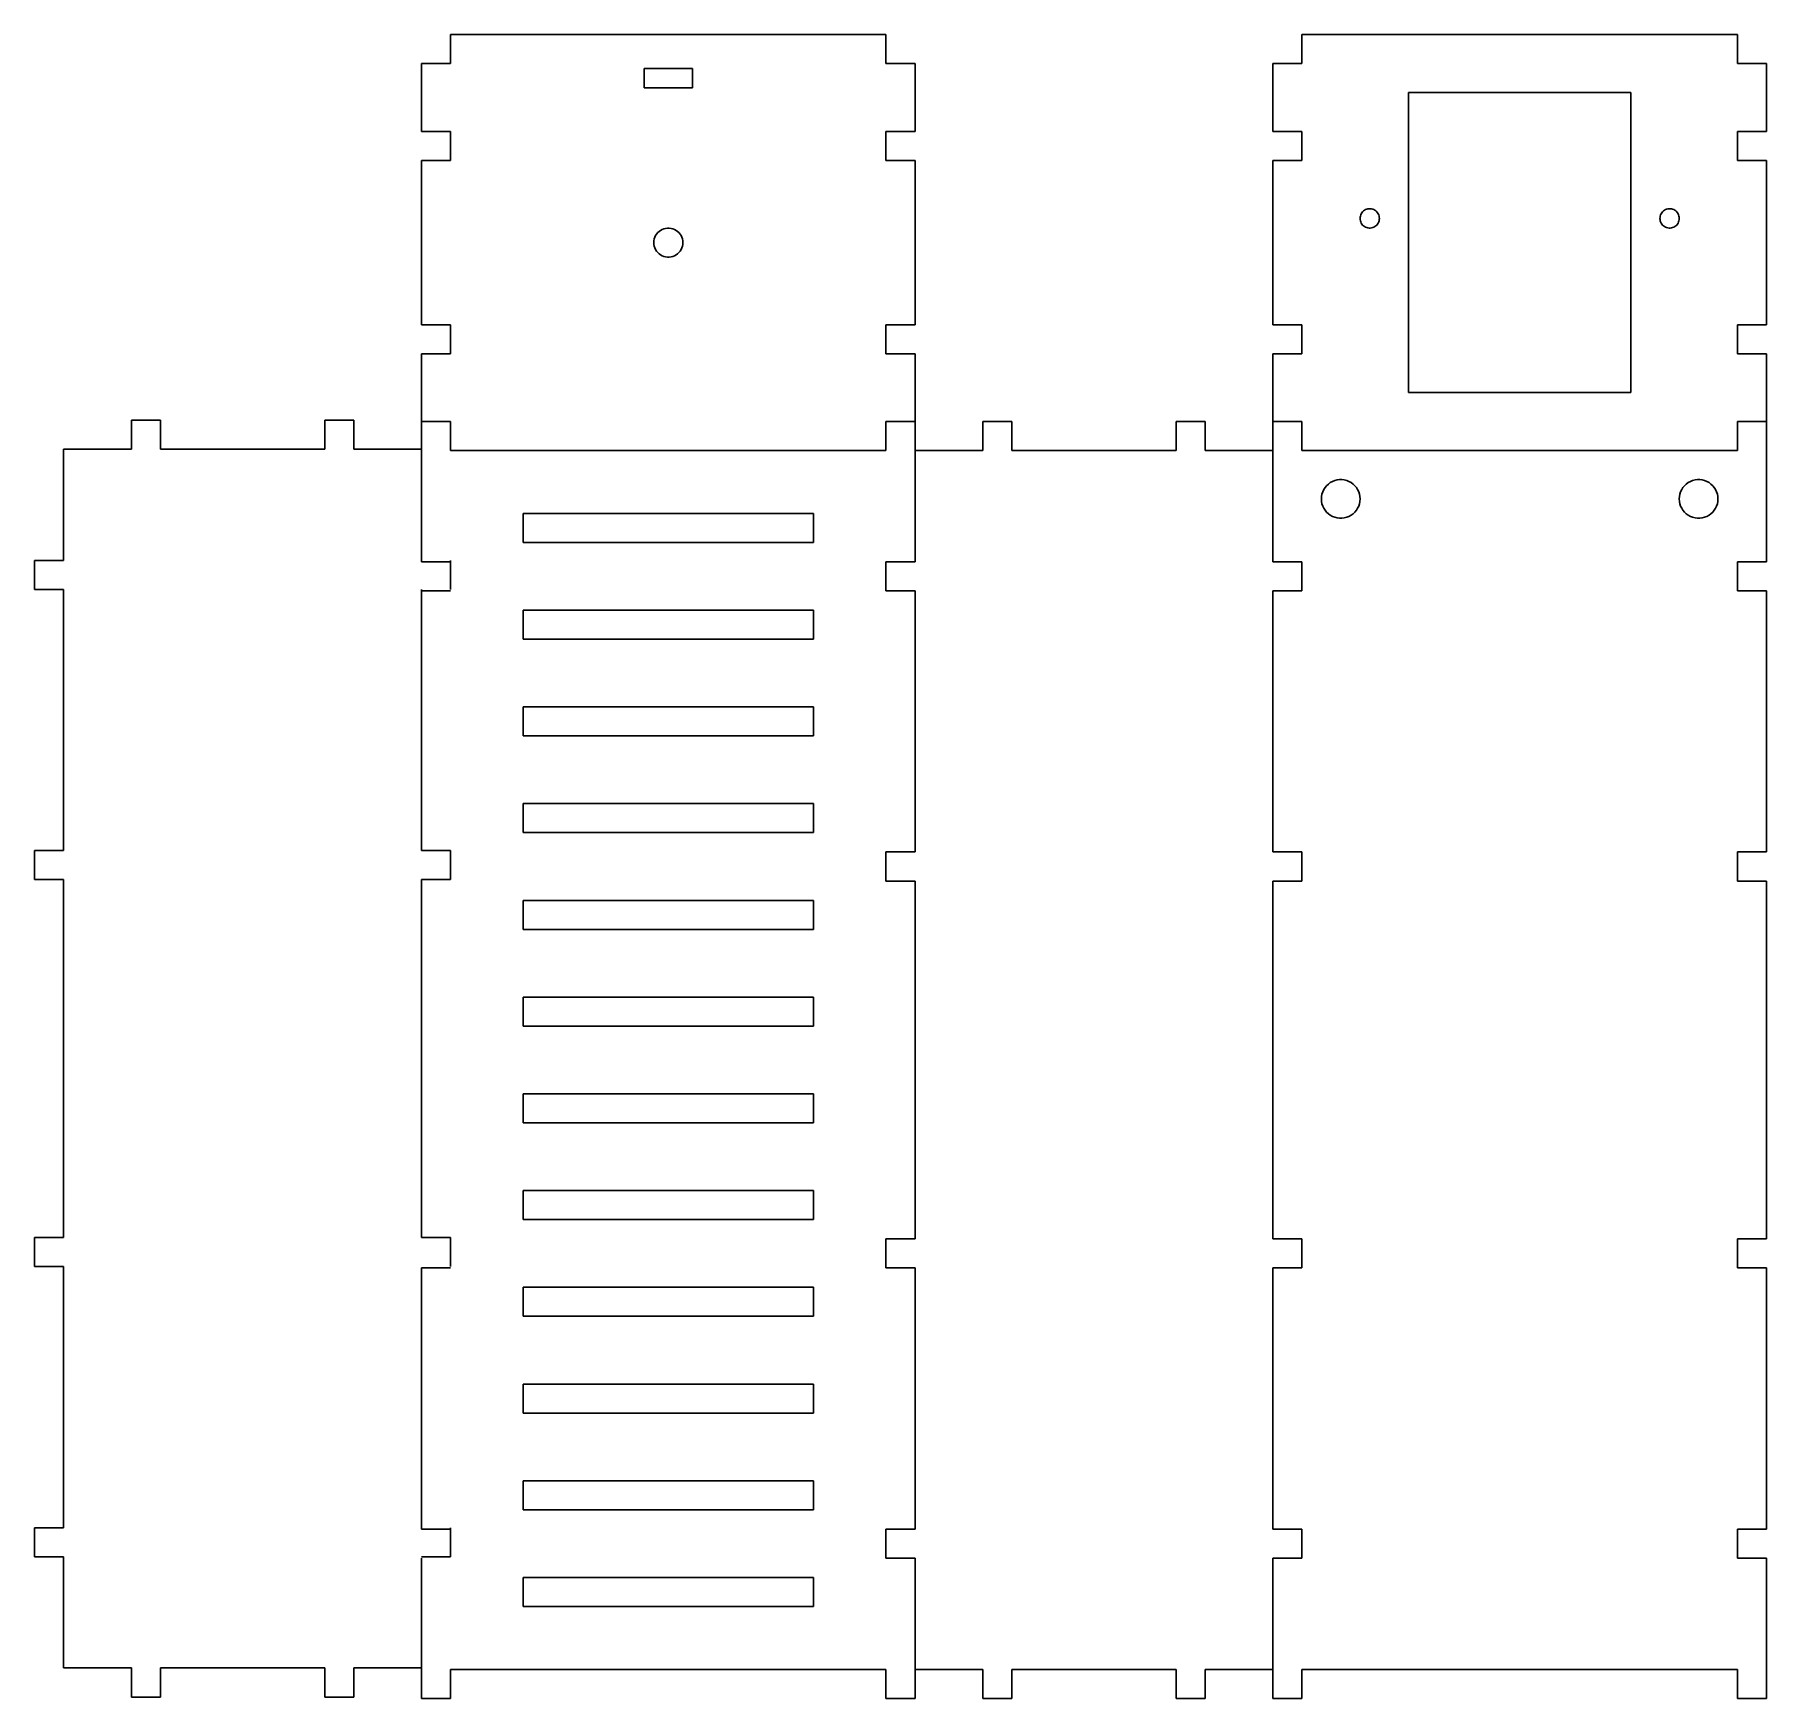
# Model space of a CAD drawing. Extents: x 13 to 192, y 14 to 186.
import ezdxf

# ---------------------------------------------------------------- set-up
doc = ezdxf.new("R2010")
doc.units = 0
doc.layers.add('LAYER_1', color=7, linetype='CONTINUOUS')

msp = doc.modelspace()

# ---------------------------------------------------------------- linework, layer by layer
at = {"layer": 'LAYER_1', "color": 7}
for p, q in [((101.139309, 185.817305), (56.139309, 185.817305)), ((56.139309, 185.817305), (56.139309, 182.817306)), ((101.139309, 182.817306), (101.139309, 185.817305)), ((189.139308, 185.8173), (144.139308, 185.8173)), ((144.139308, 185.8173), (144.139308, 182.8173)), ((189.139308, 182.8173), (189.139308, 185.8173)), ((56.139309, 182.817306), (53.139309, 182.817306)), ((53.139309, 182.817306), (53.139309, 175.817297)), ((104.139309, 182.817306), (101.139309, 182.817306)), ((104.139309, 175.817297), (104.139309, 182.817306)), ((144.139308, 182.8173), (141.139308, 182.8173)), ((141.139308, 182.8173), (141.139308, 175.817291)), ((192.139308, 182.8173), (189.139308, 182.8173)), ((192.139308, 175.817291), (192.139308, 182.8173)), ((76.139309, 180.317305), (76.139309, 182.317304)), ((76.139309, 182.317304), (81.139309, 182.317304)), ((81.139309, 182.317304), (81.139309, 180.317305)), ((81.139309, 180.317305), (76.139309, 180.317305)), ((155.139308, 148.817289), (155.139308, 179.817298)), ((155.139308, 179.817298), (178.139308, 179.817298)), ((178.139308, 179.817298), (178.139308, 148.817289)), ((53.139309, 175.817297), (56.139309, 175.817297)), ((56.139309, 175.817297), (56.139309, 172.817303)), ((101.139309, 172.817303), (101.139309, 175.817297)), ((101.139309, 175.817297), (104.139309, 175.817297)), ((141.139308, 175.817291), (144.139308, 175.817291)), ((144.139308, 175.817291), (144.139308, 172.817297)), ((189.139308, 172.817297), (189.139308, 175.817291)), ((189.139308, 175.817291), (192.139308, 175.817291)), ((56.139309, 172.817303), (53.139309, 172.817303)), ((53.139309, 172.817303), (53.139309, 155.817309)), ((104.139309, 172.817303), (101.139309, 172.817303)), ((104.139309, 155.817309), (104.139309, 172.817303)), ((144.139308, 172.817297), (141.139308, 172.817297)), ((141.139308, 172.817297), (141.139308, 155.817303)), ((192.139308, 172.817297), (189.139308, 172.817297)), ((192.139308, 155.817303), (192.139308, 172.817297)), ((150.139308, 166.817309), (150.147207, 166.942616)), ((150.147208, 166.691946), (150.139308, 166.817309)), ((150.170708, 166.568587), (150.147207, 166.691946)), ((150.147208, 166.942616), (150.170708, 167.065975)), ((150.170708, 167.065975), (150.209508, 167.185412)), ((150.209508, 166.449179), (150.170708, 166.568587)), ((150.209508, 167.185412), (150.263008, 167.299063)), ((150.263008, 167.299063), (150.330308, 167.405065)), ((150.330308, 167.405065), (150.410308, 167.501839)), ((150.410308, 167.501839), (150.501908, 167.587804)), ((150.501908, 167.587804), (150.603508, 167.661605)), ((150.603508, 167.661605), (150.713508, 167.722114)), ((150.713508, 167.722114), (150.830308, 167.768342)), ((150.830308, 167.768342), (150.951908, 167.799584)), ((150.951908, 167.799584), (151.076508, 167.815388)), ((151.076508, 167.815332), (151.202108, 167.815332)), ((151.202108, 167.815332), (151.326708, 167.799527)), ((151.326708, 167.799584), (151.448308, 167.768342)), ((151.448308, 167.768342), (151.565108, 167.722114)), ((151.565108, 167.722114), (151.675108, 167.661605)), ((151.675108, 167.661605), (151.776708, 167.587804)), ((151.776708, 167.587804), (151.868308, 167.501839)), ((151.868308, 167.501839), (151.948308, 167.405065)), ((151.948308, 167.405065), (152.015608, 167.299063)), ((152.015608, 167.299063), (152.069108, 167.185412)), ((152.069108, 167.185412), (152.107908, 167.065975)), ((152.107908, 166.568587), (152.069108, 166.449179)), ((152.131408, 166.691946), (152.107907, 166.568587)), ((152.107908, 167.065975), (152.131408, 166.942616)), ((152.131408, 166.942616), (152.139307, 166.817309)), ((152.139308, 166.817309), (152.131408, 166.691946)), ((181.139308, 166.817309), (181.147207, 166.942616)), ((181.147208, 166.691946), (181.139308, 166.817309)), ((181.170708, 166.568587), (181.147207, 166.691946)), ((181.147208, 166.942616), (181.170708, 167.065975)), ((181.170708, 167.065975), (181.209508, 167.185412)), ((181.209508, 166.449179), (181.170708, 166.568587)), ((181.209508, 167.185412), (181.263008, 167.299063)), ((181.263008, 167.299063), (181.330308, 167.405065)), ((181.330308, 167.405065), (181.410308, 167.501839)), ((181.410308, 167.501839), (181.501908, 167.587804)), ((181.501908, 167.587804), (181.603508, 167.661605)), ((181.603508, 167.661605), (181.713508, 167.722114)), ((181.713508, 167.722114), (181.830308, 167.768342)), ((181.830308, 167.768342), (181.951908, 167.799584)), ((181.951908, 167.799584), (182.076508, 167.815388)), ((182.076508, 167.815332), (182.202108, 167.815332)), ((182.202108, 167.815332), (182.326708, 167.799527)), ((182.326708, 167.799584), (182.448308, 167.768342)), ((182.448308, 167.768342), (182.565108, 167.722114)), ((182.565108, 167.722114), (182.675108, 167.661605)), ((182.675108, 167.661605), (182.776708, 167.587804)), ((182.776708, 167.587804), (182.868308, 167.501839)), ((182.868308, 167.501839), (182.948308, 167.405065)), ((182.948308, 167.405065), (183.015608, 167.299063)), ((183.015608, 167.299063), (183.069108, 167.185412)), ((183.069108, 167.185412), (183.107908, 167.065975)), ((183.107908, 166.568587), (183.069108, 166.449179)), ((183.131408, 166.691946), (183.107907, 166.568587)), ((183.107908, 167.065975), (183.131408, 166.942616)), ((183.131408, 166.942616), (183.139307, 166.817309)), ((183.139308, 166.817309), (183.131408, 166.691946)), ((77.151149, 164.505294), (77.186439, 164.690347)), ((77.186439, 164.690347), (77.244659, 164.869502)), ((77.244659, 164.869502), (77.324859, 165.039936)), ((77.324859, 165.039936), (77.425789, 165.198968)), ((77.425789, 165.198968), (77.545869, 165.344115)), ((77.545869, 165.344115), (77.683178, 165.473062)), ((77.683178, 165.473062), (77.835583, 165.583778)), ((77.835583, 165.583778), (78.000652, 165.674541)), ((78.000652, 165.674541), (78.175793, 165.743883)), ((78.175793, 165.743883), (78.358242, 165.790732)), ((78.358242, 165.790732), (78.545131, 165.814438)), ((78.545131, 165.814354), (78.733486, 165.814354)), ((78.733486, 165.814354), (78.920376, 165.790647)), ((78.920376, 165.790732), (79.102825, 165.743883)), ((79.102825, 165.743883), (79.277966, 165.674541)), ((79.277966, 165.674541), (79.443035, 165.583778)), ((79.443035, 165.583778), (79.59544, 165.473062)), ((79.59544, 165.473062), (79.732749, 165.344115)), ((79.732749, 165.344115), (79.852829, 165.198968)), ((79.852829, 165.198968), (79.953759, 165.039936)), ((79.953759, 165.039936), (80.033959, 164.869502)), ((80.033959, 164.869502), (80.092179, 164.690347)), ((80.092179, 164.690347), (80.127469, 164.505294)), ((150.263008, 166.335528), (150.209508, 166.449179)), ((150.330308, 166.229497), (150.263008, 166.335528)), ((150.410308, 166.132751), (150.330308, 166.229497)), ((150.501908, 166.046786), (150.410308, 166.132751)), ((150.603508, 165.972957), (150.501908, 166.046786)), ((150.713508, 165.912477), (150.603508, 165.972957)), ((150.830308, 165.866221), (150.713508, 165.912477)), ((150.951908, 165.835007), (150.830308, 165.866221)), ((151.076508, 165.819259), (150.951908, 165.835063)), ((151.202108, 165.819259), (151.076508, 165.819259)), ((151.326708, 165.835007), (151.202108, 165.819202)), ((151.448308, 165.866221), (151.326708, 165.835007)), ((151.565108, 165.912477), (151.448308, 165.866221)), ((151.675108, 165.972957), (151.565108, 165.912477)), ((151.776708, 166.046786), (151.675108, 165.972957)), ((151.868308, 166.132751), (151.776708, 166.046786)), ((151.948308, 166.229497), (151.868308, 166.132751)), ((152.015608, 166.335528), (151.948308, 166.229497)), ((152.069108, 166.449179), (152.015608, 166.335528)), ((181.263008, 166.335528), (181.209508, 166.449179)), ((181.330308, 166.229497), (181.263008, 166.335528)), ((181.410308, 166.132751), (181.330308, 166.229497)), ((181.501908, 166.046786), (181.410308, 166.132751)), ((181.603508, 165.972957), (181.501908, 166.046786)), ((181.713508, 165.912477), (181.603508, 165.972957)), ((181.830308, 165.866221), (181.713508, 165.912477)), ((181.951908, 165.835007), (181.830308, 165.866221)), ((182.076508, 165.819259), (181.951908, 165.835063)), ((182.202108, 165.819259), (182.076508, 165.819259)), ((182.326708, 165.835007), (182.202108, 165.819202)), ((182.448308, 165.866221), (182.326708, 165.835007)), ((182.565108, 165.912477), (182.448308, 165.866221)), ((182.675108, 165.972957), (182.565108, 165.912477)), ((182.776708, 166.046786), (182.675108, 165.972957)), ((182.868308, 166.132751), (182.776708, 166.046786)), ((182.948308, 166.229497), (182.868308, 166.132751)), ((183.015608, 166.335528), (182.948308, 166.229497)), ((183.069108, 166.449179), (183.015608, 166.335528)), ((77.139309, 164.317306), (77.151149, 164.505294)), ((77.151149, 164.129318), (77.139309, 164.317306)), ((77.186439, 163.944265), (77.151149, 164.129318)), ((77.244659, 163.76511), (77.186439, 163.944265)), ((77.324859, 163.594676), (77.244659, 163.76511)), ((77.425789, 163.435644), (77.324859, 163.594676)), ((77.545869, 163.290497), (77.425789, 163.435644)), ((77.683178, 163.16155), (77.545869, 163.290497)), ((77.835583, 163.050834), (77.683178, 163.16155)), ((78.000652, 162.960071), (77.835583, 163.050834)), ((78.175793, 162.890729), (78.000652, 162.960071)), ((78.358242, 162.84388), (78.175793, 162.890729)), ((79.102825, 162.890729), (78.920376, 162.84388)), ((79.277966, 162.960071), (79.102825, 162.890729)), ((79.443035, 163.050834), (79.277966, 162.960071)), ((79.59544, 163.16155), (79.443035, 163.050834)), ((79.732749, 163.290497), (79.59544, 163.16155)), ((79.852829, 163.435644), (79.732749, 163.290497)), ((79.953759, 163.594676), (79.852829, 163.435644)), ((80.033959, 163.76511), (79.953759, 163.594676)), ((80.092179, 163.944265), (80.033959, 163.76511)), ((80.127469, 164.129318), (80.092179, 163.944265)), ((80.127469, 164.505294), (80.139309, 164.317306)), ((80.139309, 164.317306), (80.127469, 164.129318)), ((78.545131, 162.820258), (78.358242, 162.843965)), ((78.733486, 162.820258), (78.545131, 162.820258)), ((78.920376, 162.84388), (78.733486, 162.820174)), ((53.139309, 155.817309), (56.139309, 155.817309)), ((56.139309, 155.817309), (56.139309, 152.817315)), ((101.139309, 152.817315), (101.139309, 155.817309)), ((101.139309, 155.817309), (104.139309, 155.817309)), ((141.139308, 155.817303), (144.139308, 155.817303)), ((144.139308, 155.817303), (144.139308, 152.817309)), ((189.139308, 152.817309), (189.139308, 155.817303)), ((189.139308, 155.817303), (192.139308, 155.817303)), ((56.139309, 152.817315), (53.139309, 152.817315)), ((53.139309, 152.817315), (53.139309, 131.317301)), ((104.139309, 152.817315), (101.139309, 152.817315)), ((104.139309, 131.317301), (104.139309, 152.817315)), ((144.139308, 152.817309), (141.139308, 152.817309)), ((141.139308, 152.817309), (141.139308, 131.317301)), ((192.139308, 152.817309), (189.139308, 152.817309)), ((192.139308, 131.317301), (192.139308, 152.817309)), ((178.139308, 148.817289), (155.139308, 148.817289)), ((26.139309, 145.958406), (23.139309, 145.958406)), ((23.139309, 145.958406), (23.139309, 142.958406)), ((26.139309, 142.958406), (26.139309, 145.958406)), ((46.139309, 145.958406), (43.139309, 145.958406)), ((43.139309, 145.958406), (43.139309, 142.958406)), ((46.139309, 142.958406), (46.139309, 145.958406)), ((56.139309, 145.817301), (53.139309, 145.817301)), ((56.139309, 145.817301), (56.139309, 142.817307)), ((101.139309, 145.817301), (104.139309, 145.817301)), ((101.139309, 145.817301), (101.139309, 142.817301)), ((114.139308, 145.817301), (111.139308, 145.817301)), ((111.139308, 145.817301), (111.139308, 142.817301)), ((114.139308, 142.817301), (114.139308, 145.817301)), ((134.139308, 145.817301), (131.139308, 145.817301)), ((131.139308, 145.817301), (131.139308, 142.817301)), ((134.139308, 142.817301), (134.139308, 145.817301)), ((144.139308, 145.817301), (141.139308, 145.817301)), ((144.139308, 142.817301), (144.139308, 145.817301)), ((192.139308, 145.817301), (189.139308, 145.817301)), ((189.139308, 142.817301), (189.139308, 145.817295)), ((23.139309, 142.958406), (16.139309, 142.958406)), ((16.139309, 142.958406), (16.139309, 131.458407)), ((43.139309, 142.958406), (26.139309, 142.958406)), ((53.139309, 142.958406), (46.139309, 142.958406)), ((101.139309, 142.817301), (56.139309, 142.817301)), ((111.139308, 142.817301), (104.139308, 142.817301)), ((131.139308, 142.817301), (114.139308, 142.817301)), ((141.139308, 142.817301), (134.139308, 142.817301)), ((144.139308, 142.817301), (189.139308, 142.817301)), ((147.067708, 139.505903), (147.287808, 139.6269)), ((147.287808, 139.6269), (147.521308, 139.719401)), ((147.521308, 139.719401), (147.764508, 139.781902)), ((147.764508, 139.781902), (148.013708, 139.813302)), ((148.013708, 139.813302), (148.264908, 139.813302)), ((148.264908, 139.813302), (148.514108, 139.781902)), ((148.514108, 139.781902), (148.757308, 139.719401)), ((148.757308, 139.719401), (148.990908, 139.6269)), ((148.990908, 139.6269), (149.211008, 139.505903)), ((184.067608, 139.505903), (184.287708, 139.6269)), ((184.287708, 139.6269), (184.521308, 139.719401)), ((184.521308, 139.719401), (184.764508, 139.781902)), ((184.764508, 139.781902), (185.013708, 139.813302)), ((185.013708, 139.813302), (185.264908, 139.813302)), ((185.264908, 139.813302), (185.514108, 139.781902)), ((185.514108, 139.781902), (185.757308, 139.719401)), ((185.757308, 139.719401), (185.990808, 139.6269)), ((185.990808, 139.6269), (186.210908, 139.505903)), ((146.139308, 137.817303), (146.155107, 138.068001)), ((146.155108, 138.068001), (146.202108, 138.314702)), ((146.202108, 138.314702), (146.279808, 138.553502)), ((146.279808, 138.553502), (146.386708, 138.780801)), ((146.386708, 138.780801), (146.521308, 138.992902)), ((146.521308, 138.992902), (146.681408, 139.186402)), ((146.681408, 139.186402), (146.864508, 139.358301)), ((146.864508, 139.358301), (147.067708, 139.505903)), ((149.211008, 139.505903), (149.414208, 139.358301)), ((149.414208, 139.358301), (149.597208, 139.186402)), ((149.597208, 139.186402), (149.757308, 138.992902)), ((149.757308, 138.992902), (149.891908, 138.780801)), ((149.891908, 138.780801), (149.998908, 138.553502)), ((149.998908, 138.553502), (150.076508, 138.314702)), ((150.076508, 138.314702), (150.123508, 138.068001)), ((150.123508, 138.068001), (150.139307, 137.817303)), ((183.139308, 137.817303), (183.155107, 138.068001)), ((183.155108, 138.068001), (183.202108, 138.314702)), ((183.202108, 138.314702), (183.279708, 138.553502)), ((183.279708, 138.553502), (183.386708, 138.780801)), ((183.386708, 138.780801), (183.521308, 138.992902)), ((183.521308, 138.992902), (183.681408, 139.186402)), ((183.681408, 139.186402), (183.864408, 139.358301)), ((183.864408, 139.358301), (184.067608, 139.505903)), ((186.210908, 139.505903), (186.414108, 139.358301)), ((186.414108, 139.358301), (186.597208, 139.186402)), ((186.597208, 139.186402), (186.757308, 138.992902)), ((186.757308, 138.992902), (186.891908, 138.780801)), ((186.891908, 138.780801), (186.998808, 138.553502)), ((186.998808, 138.553502), (187.076508, 138.314702)), ((187.076508, 138.314702), (187.123508, 138.068001)), ((187.123508, 138.068001), (187.139307, 137.817303)), ((63.639309, 133.3173), (63.639309, 136.317303)), ((63.639309, 136.317303), (93.639309, 136.317303)), ((93.639309, 136.317303), (93.639309, 133.3173)), ((146.155108, 137.566602), (146.139309, 137.817303)), ((146.202108, 137.3199), (146.155108, 137.566602)), ((146.279808, 137.081002), (146.202108, 137.3199)), ((146.386708, 136.853802), (146.279808, 137.081002)), ((146.521308, 136.6417), (146.386708, 136.853802)), ((146.681408, 136.4482), (146.521308, 136.6417)), ((146.864508, 136.276301), (146.681408, 136.4482)), ((147.067708, 136.1286), (146.864508, 136.276301)), ((147.287808, 136.007601), (147.067708, 136.1286)), ((149.211008, 136.1286), (148.990908, 136.007601)), ((149.414208, 136.276301), (149.211008, 136.1286)), ((149.597208, 136.4482), (149.414208, 136.276301)), ((149.757308, 136.6417), (149.597208, 136.4482)), ((149.891908, 136.853802), (149.757308, 136.6417)), ((149.998908, 137.081002), (149.891908, 136.853802)), ((150.076508, 137.3199), (149.998908, 137.081002)), ((150.123508, 137.566602), (150.076508, 137.3199)), ((150.139308, 137.817303), (150.123509, 137.566602)), ((183.155108, 137.566602), (183.139309, 137.817303)), ((183.202108, 137.3199), (183.155108, 137.566602)), ((183.279708, 137.081002), (183.202108, 137.3199)), ((183.386708, 136.853802), (183.279708, 137.081002)), ((183.521308, 136.6417), (183.386708, 136.853802)), ((183.681408, 136.4482), (183.521308, 136.6417)), ((183.864408, 136.276301), (183.681408, 136.4482)), ((184.067608, 136.1286), (183.864408, 136.276301)), ((184.287708, 136.007601), (184.067608, 136.1286)), ((186.210908, 136.1286), (185.990808, 136.007601)), ((186.414108, 136.276301), (186.210908, 136.1286)), ((186.597208, 136.4482), (186.414108, 136.276301)), ((186.757308, 136.6417), (186.597208, 136.4482)), ((186.891908, 136.853802), (186.757308, 136.6417)), ((186.998808, 137.081002), (186.891908, 136.853802)), ((187.076508, 137.3199), (186.998808, 137.081002)), ((187.123508, 137.566602), (187.076508, 137.3199)), ((187.139308, 137.817303), (187.123509, 137.566602)), ((147.521308, 135.915201), (147.287808, 136.007601)), ((147.764508, 135.852703), (147.521308, 135.915201)), ((148.013708, 135.821201), (147.764508, 135.852703)), ((148.264908, 135.821201), (148.013708, 135.821201)), ((148.514108, 135.852703), (148.264908, 135.821201)), ((148.757308, 135.915201), (148.514108, 135.852703)), ((148.990908, 136.007601), (148.757308, 135.915201)), ((184.521308, 135.915201), (184.287708, 136.007601)), ((184.764508, 135.852703), (184.521308, 135.915201)), ((185.013708, 135.821201), (184.764508, 135.852703)), ((185.264908, 135.821201), (185.013708, 135.821201)), ((185.514108, 135.852703), (185.264908, 135.821201)), ((185.757308, 135.915201), (185.514108, 135.852703)), ((185.990808, 136.007601), (185.757308, 135.915201)), ((93.639309, 133.3173), (63.639309, 133.3173)), ((16.139309, 131.458407), (13.139309, 131.458407)), ((13.139309, 131.458407), (13.139309, 128.458407)), ((53.139309, 131.317301), (56.139309, 131.317301)), ((56.139309, 128.458407), (56.139309, 131.458407)), ((101.139309, 128.317302), (101.139309, 131.317301)), ((101.139309, 131.317301), (104.139309, 131.317301)), ((141.139308, 131.317301), (144.139308, 131.317301)), ((144.139308, 128.317302), (144.139308, 131.317301)), ((189.139308, 128.317302), (189.139308, 131.317301)), ((189.139308, 131.317301), (192.139308, 131.317301)), ((13.139309, 128.458407), (16.139309, 128.458407)), ((16.139309, 128.458407), (16.139309, 101.458408)), ((53.139309, 101.458408), (53.139309, 128.458407)), ((56.139309, 128.317302), (53.139309, 128.317302)), ((101.139308, 128.317302), (104.139308, 128.317302)), ((104.139308, 128.317302), (104.139308, 101.317302)), ((144.139308, 128.317302), (141.139308, 128.317302)), ((141.139308, 101.317302), (141.139308, 128.317302)), ((192.139308, 128.317302), (189.139308, 128.317302)), ((192.139308, 101.317302), (192.139308, 128.317302)), ((63.639309, 123.3173), (63.639309, 126.3173)), ((63.639309, 126.3173), (93.639309, 126.3173)), ((93.639309, 126.3173), (93.639309, 123.3173)), ((93.639309, 123.3173), (63.639309, 123.3173)), ((63.639309, 113.317301), (63.639309, 116.3173)), ((63.639309, 116.3173), (93.639309, 116.3173)), ((93.639309, 116.3173), (93.639309, 113.317301)), ((93.639309, 113.317301), (63.639309, 113.317301)), ((63.639309, 103.317301), (63.639309, 106.317301)), ((63.639309, 106.317301), (93.639309, 106.317301)), ((93.639309, 106.317301), (93.639309, 103.317301)), ((93.639309, 103.317301), (63.639309, 103.317301)), ((16.139309, 101.458408), (13.139309, 101.458408)), ((13.139309, 101.458408), (13.139309, 98.458408)), ((56.139309, 101.458408), (53.139309, 101.458408)), ((56.139309, 98.458408), (56.139309, 101.458408)), ((101.139308, 101.317302), (101.139308, 98.317303)), ((101.139309, 101.317302), (104.139309, 101.317302)), ((144.139308, 101.317302), (141.139308, 101.317302)), ((144.139308, 98.317303), (144.139308, 101.317302)), ((189.139308, 98.317303), (189.139308, 101.317302)), ((189.139308, 101.317302), (192.139308, 101.317302)), ((13.139309, 98.458408), (16.139309, 98.458408)), ((16.139309, 98.458408), (16.139309, 61.458403)), ((53.139309, 61.458403), (53.139309, 98.458408)), ((53.139309, 98.458408), (56.139309, 98.458408)), ((104.139309, 98.317303), (101.139309, 98.317303)), ((104.139309, 61.317297), (104.139309, 98.317303)), ((141.139308, 61.317297), (141.139308, 98.317303)), ((141.139308, 98.317303), (144.139308, 98.317303)), ((192.139308, 98.317303), (189.139308, 98.317303)), ((192.139308, 61.317297), (192.139308, 98.317303)), ((63.639309, 93.31729), (63.639309, 96.317301)), ((63.639309, 96.317301), (93.639309, 96.317301)), ((93.639309, 96.317301), (93.639309, 93.31729)), ((93.639309, 93.31729), (63.639309, 93.31729)), ((63.639309, 83.31731), (63.639309, 86.317304)), ((63.639309, 86.317304), (93.639309, 86.317304)), ((93.639309, 86.317304), (93.639309, 83.31731)), ((93.639309, 83.31731), (63.639309, 83.31731)), ((63.639309, 73.317302), (63.639309, 76.317296)), ((63.639309, 76.317296), (93.639309, 76.317296)), ((93.639309, 76.317296), (93.639309, 73.317302)), ((93.639309, 73.317302), (63.639309, 73.317302)), ((63.639309, 63.317293), (63.639309, 66.317287)), ((63.639309, 66.317287), (93.639309, 66.317287)), ((93.639309, 66.317287), (93.639309, 63.317293)), ((93.639309, 63.317293), (63.639309, 63.317293)), ((16.139309, 61.458403), (13.139309, 61.458403)), ((13.139309, 61.458403), (13.139309, 58.458409)), ((56.139309, 61.458403), (53.139309, 61.458403)), ((56.139309, 58.458409), (56.139309, 61.458403)), ((104.139308, 61.317297), (101.139308, 61.317297)), ((101.139308, 61.317297), (101.139308, 58.317303)), ((141.139308, 61.317297), (144.139308, 61.317297)), ((144.139308, 58.317303), (144.139308, 61.317297)), ((189.139308, 58.317303), (189.139308, 61.317297)), ((189.139308, 61.317297), (192.139308, 61.317297)), ((13.139309, 58.458409), (16.139309, 58.458409)), ((16.139309, 58.458409), (16.139309, 31.458407)), ((56.139309, 58.317303), (53.139309, 58.317303)), ((53.139309, 58.317303), (53.139309, 31.317301)), ((104.139309, 58.317303), (101.139309, 58.317303)), ((104.139309, 31.317301), (104.139309, 58.317303)), ((144.139308, 58.317303), (141.139308, 58.317303)), ((141.139308, 58.317303), (141.139308, 31.317301)), ((192.139308, 58.317303), (189.139308, 58.317303)), ((192.139308, 31.317301), (192.139308, 58.317303)), ((63.639309, 53.317313), (63.639309, 56.317307)), ((63.639309, 56.317307), (93.639309, 56.317307)), ((93.639309, 56.317307), (93.639309, 53.317313)), ((93.639309, 53.317313), (63.639309, 53.317313)), ((63.639309, 43.317305), (63.639309, 46.317299)), ((63.639309, 46.317299), (93.639309, 46.317299)), ((93.639309, 46.317299), (93.639309, 43.317305)), ((93.639309, 43.317305), (63.639309, 43.317305)), ((63.639309, 33.317297), (63.639309, 36.317291)), ((63.639309, 36.317291), (93.639309, 36.317291)), ((93.639309, 36.317291), (93.639309, 33.317297)), ((93.639309, 33.317297), (63.639309, 33.317297)), ((16.139309, 31.458407), (13.139309, 31.458407)), ((13.139309, 31.458407), (13.139309, 28.458413)), ((53.139309, 31.317301), (56.139309, 31.317301)), ((56.139309, 28.458413), (56.139309, 31.458407)), ((101.139309, 28.317307), (101.139309, 31.317301)), ((101.139309, 31.317301), (104.139309, 31.317301)), ((144.139308, 31.317301), (141.139308, 31.317301)), ((144.139308, 28.317307), (144.139308, 31.317301)), ((189.139308, 28.317307), (189.139308, 31.317301)), ((189.139308, 31.317301), (192.139308, 31.317301)), ((13.139309, 28.458413), (16.139309, 28.458413)), ((16.139309, 28.458413), (16.139309, 16.958393)), ((53.139309, 28.458413), (56.139309, 28.458413)), ((53.139309, 28.317307), (53.139309, 13.817294)), ((104.139309, 28.317307), (101.139309, 28.317307)), ((104.139309, 13.817294), (104.139309, 28.317307)), ((144.139308, 28.317307), (141.139308, 28.317307)), ((141.139308, 28.317307), (141.139308, 13.817294)), ((192.139308, 28.317307), (189.139308, 28.317307)), ((192.139308, 13.817294), (192.139308, 28.317307)), ((63.639309, 23.317289), (63.639309, 26.317311)), ((63.639309, 26.317311), (93.639309, 26.317311)), ((93.639309, 26.317311), (93.639309, 23.317289)), ((93.639309, 23.317289), (63.639309, 23.317289)), ((16.139309, 16.958393), (23.139309, 16.958393)), ((23.139309, 16.958393), (23.139309, 13.958399)), ((26.139309, 13.958399), (26.139309, 16.958393)), ((26.139309, 16.958393), (43.139309, 16.958393)), ((43.139309, 16.958393), (43.139309, 13.958399)), ((46.139309, 13.958399), (46.139309, 16.958393)), ((46.139309, 16.958393), (53.139309, 16.958393)), ((56.139309, 13.817294), (56.139309, 16.817288)), ((56.139309, 16.817288), (101.139309, 16.817288)), ((101.139309, 16.817288), (101.139309, 13.817294)), ((104.139308, 16.817288), (111.139308, 16.817288)), ((111.139308, 16.817288), (111.139308, 13.817294)), ((114.139308, 13.817294), (114.139308, 16.817288)), ((114.139308, 16.817288), (131.139308, 16.817288)), ((131.139308, 16.817288), (131.139308, 13.817294)), ((134.139308, 13.817294), (134.139308, 16.817288)), ((134.139308, 16.817288), (141.139308, 16.817288)), ((144.139308, 13.817294), (144.139308, 16.817288)), ((144.139308, 16.817288), (189.139308, 16.817288)), ((189.139308, 16.817288), (189.139308, 13.817294)), ((23.139309, 13.958399), (26.139309, 13.958399)), ((43.139309, 13.958399), (46.139309, 13.958399)), ((53.139309, 13.817294), (56.139309, 13.817294)), ((101.139309, 13.817294), (104.139309, 13.817294)), ((111.139308, 13.817294), (114.139308, 13.817294)), ((131.139308, 13.817294), (134.139308, 13.817294)), ((141.139308, 13.817294), (144.139308, 13.817294)), ((189.139308, 13.817294), (192.139308, 13.817294))]:
    msp.add_line(p, q, dxfattribs=at)

doc.saveas('drawing.dxf')
